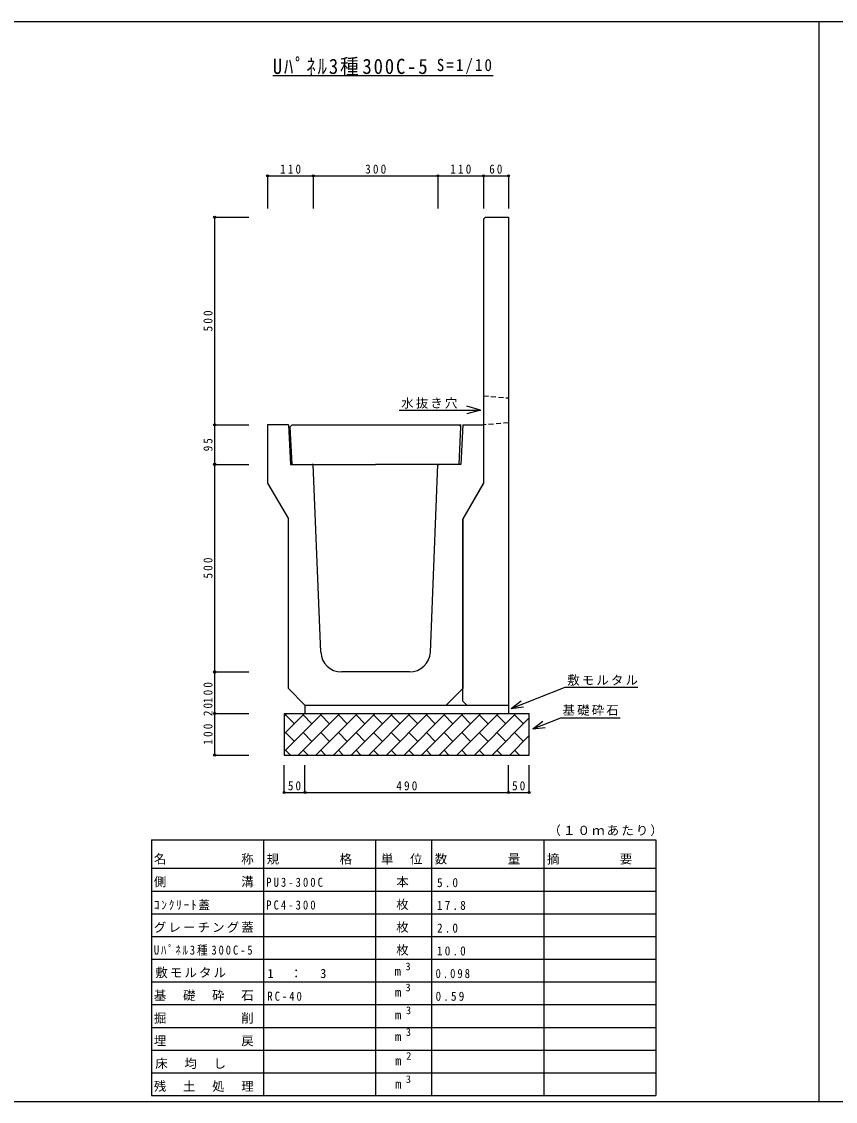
# Model space of a CAD drawing. Units: millimetres at full size, sheet at 1:10. Extents: x -3772 to 4228, y -1145 to 1455.
# Drawn here: x 308 to 2268, y -1145 to 1455 of the extents above; entities that cross this region are included whole.
import ezdxf
from ezdxf.enums import TextEntityAlignment as Align

# ---------------------------------------------------------------- set-up
doc = ezdxf.new("R2010")
doc.units = ezdxf.units.MM
doc.header["$LTSCALE"] = 10
doc.header["$PDMODE"] = 32
doc.header["$PDSIZE"] = 5
doc.linetypes.add('DASHED1', pattern=[1.8, 1.2, -0.6])
doc.layers.add('0-0_通り芯', color=3, linetype='Continuous')
doc.layers.add('0-3_建具', color=7, linetype='Continuous')
doc.styles.add('ＭＳ ゴシック', font='')
doc.styles.get('ＭＳ ゴシック').set_extended_font_data('MS Gothic')

msp = doc.modelspace()

# ---------------------------------------------------------------- linework, layer by layer
at = {"layer": '0-0_通り芯', "color": 2}
for p, q in [((2228.1, 1455.3), (2228.1, -1144.7)), ((228.1, -1144.7), (4228.1, -1144.7))]:
    msp.add_line(p, q, dxfattribs=at)
at = {"layer": '0-0_通り芯'}
for p, q in [((1425.6, 984.26), (1420.6, 979.26)), ((1420.6, 979.26), (1420.6, 344.26)), ((950.6, 484.26), (955.6, 389.26)), ((959.6, 484.26), (954.86, 479.26)), ((959.6, 389.26), (954.86, 479.26)), ((959.6, 484.26), (1366.6, 484.26)), ((1361.6, 484.26), (1366.34, 479.26)), ((1361.6, 389.26), (1366.34, 479.26)), ((1370.6, 484.26), (1365.6, 389.26)), ((1370.6, 484.26), (1420.6, 484.26)), ((955.6, 389.26), (1160.6, 389.26)), ((1365.6, 389.26), (1160.6, 389.26)), ((900.6, 344.26), (950.6, 257.66)), ((1420.6, 344.26), (1370.6, 257.66)), ((1420.6, 344.26), (1370.6, 257.66)), ((1370.6, 257.26), (1420.6, 344.26)), ((1370.6, 257.66), (1370.6, -150.74)), ((1370.6, -180.74), (1370.6, 257.26)), ((1242.56, -110.74), (1078.64, -110.74)), ((1330.6, -190.74), (1370.6, -150.74)), ((1370.6, -180.74), (1380.6, -190.74)), ((990.6, -190.74), (990.6, -210.74)), ((990.6, -190.74), (1475.6, -190.74)), ((1380.6, -190.74), (1480.6, -190.74)), ((1480.6, -190.74), (1480.6, -210.74)), ((940.6, -210.74), (940.6, -310.74)), ((940.6, -302.28), (1032.14, -210.74)), ((940.6, -259.86), (989.71, -210.74)), ((940.6, -217.43), (947.29, -210.74)), ((940.6, -210.74), (1530.6, -210.74)), ((965.04, -235.42), (943.83, -214.2)), ((974.57, -310.74), (1074.57, -210.74)), ((1007.47, -235.42), (986.25, -214.2)), ((1016.99, -310.74), (1116.99, -210.74)), ((1049.89, -235.42), (1028.68, -214.2)), ((1059.42, -310.74), (1159.42, -210.74)), ((1092.32, -235.42), (1071.11, -214.2)), ((1101.85, -310.74), (1201.85, -210.74)), ((1134.75, -235.42), (1113.53, -214.2)), ((1144.27, -310.74), (1244.27, -210.74)), ((1177.17, -235.42), (1155.96, -214.2)), ((1186.7, -310.74), (1286.7, -210.74)), ((1219.6, -235.42), (1198.38, -214.2)), ((1229.13, -310.74), (1329.13, -210.74)), ((1262.02, -235.42), (1240.81, -214.2)), ((1271.55, -310.74), (1371.55, -210.74)), ((1304.45, -235.42), (1283.24, -214.2)), ((1313.98, -310.74), (1413.98, -210.74)), ((1346.88, -235.42), (1325.66, -214.2)), ((1356.4, -310.74), (1456.4, -210.74)), ((1389.3, -235.42), (1368.09, -214.2)), ((1398.83, -310.74), (1498.83, -210.74)), ((1431.73, -235.42), (1410.52, -214.2)), ((1441.26, -310.74), (1530.6, -221.4)), ((1474.16, -235.42), (1452.94, -214.2)), ((1516.58, -235.42), (1495.37, -214.2)), ((1530.6, -310.74), (1530.6, -210.74)), ((965.04, -277.84), (943.83, -256.63)), ((1007.47, -277.84), (986.25, -256.63)), ((1049.89, -277.84), (1028.68, -256.63)), ((1092.32, -277.84), (1071.11, -256.63)), ((1134.75, -277.84), (1113.53, -256.63)), ((1177.17, -277.84), (1155.96, -256.63)), ((1219.6, -277.84), (1198.38, -256.63)), ((1262.02, -277.84), (1240.81, -256.63)), ((1304.45, -277.84), (1283.24, -256.63)), ((1346.88, -277.84), (1325.66, -256.63)), ((1389.3, -277.84), (1368.09, -256.63)), ((1431.73, -277.84), (1410.52, -256.63)), ((1474.16, -277.84), (1452.94, -256.63)), ((1516.58, -277.84), (1495.37, -256.63)), ((1483.68, -310.74), (1530.6, -263.83)), ((940.6, -310.74), (1530.6, -310.74)), ((955.51, -310.74), (943.83, -299.06)), ((997.94, -310.74), (986.25, -299.06)), ((1040.37, -310.74), (1028.68, -299.06)), ((1082.79, -310.74), (1071.11, -299.06)), ((1125.22, -310.74), (1113.53, -299.06)), ((1167.64, -310.74), (1155.96, -299.06)), ((1210.07, -310.74), (1198.38, -299.06)), ((1252.5, -310.74), (1240.81, -299.06)), ((1294.92, -310.74), (1283.24, -299.06)), ((1337.35, -310.74), (1325.66, -299.06)), ((1379.78, -310.74), (1368.09, -299.06)), ((1422.2, -310.74), (1410.52, -299.06)), ((1464.63, -310.74), (1452.94, -299.06)), ((1507.06, -310.74), (1495.37, -299.06))]:
    msp.add_line(p, q, dxfattribs=at)
at = {"layer": '0-0_通り芯', "linetype": 'DASHED1'}
for p, q in [((1420.6, 554.26), (1480.6, 549.26)), ((1480.6, 489.26), (1420.6, 484.26))]:
    msp.add_line(p, q, dxfattribs=at)
at = {"layer": '0-0_通り芯', "color": 2}
msp.add_lwpolyline([(-3771.9, 1455.3), (4228.1, 1455.3), (4228.1, -1144.7)], dxfattribs=at)
at = {"layer": '0-0_通り芯'}
for points in [[(1425.6, 984.26), (1480.6, 984.26), (1480.6, -190.74)], [(950.6, 484.26), (900.6, 484.26), (900.6, 344.26)], [(1028.68, -62.74), (1010.6, 389.26), (1007.63, 389.26)], [(1292.52, -62.74), (1310.6, 389.26), (1313.57, 389.26)], [(990.6, -190.74), (950.6, -150.74), (950.6, 257.66)]]:
    msp.add_lwpolyline(points, dxfattribs=at)
for centre, start, end in [((1078.64, -60.74), 182.2906, 270), ((1242.56, -60.74), 270, 357.70938)]:
    msp.add_arc(centre, 50, start, end, dxfattribs=at)
at = {"layer": '0-3_建具'}
for p, q in [((913.1, 1325.3), (1443.77, 1325.3)), ((900.6, 1083.92), (1010.6, 1083.92)), ((900.6, 1083.92), (900.6, 1004.92)), ((1010.6, 1083.92), (1010.6, 1004.92)), ((1010.6, 1083.92), (1310.6, 1083.92)), ((1310.6, 1083.92), (1310.6, 1004.92)), ((1310.6, 1083.92), (1420.6, 1083.92)), ((1420.6, 1083.92), (1420.6, 1004.92)), ((1420.6, 1083.92), (1480.6, 1083.92)), ((1480.6, 1083.92), (1480.6, 1004.92)), ((773.18, 484.26), (773.18, 984.26)), ((773.18, 984.26), (855.38, 984.26)), ((1413.47, 519.75), (1380.55, 510.57)), ((773.18, 389.26), (773.18, 484.26)), ((773.18, 484.26), (855.38, 484.26)), ((773.18, -110.74), (773.18, 389.26)), ((773.18, 389.26), (855.38, 389.26)), ((773.18, -210.74), (773.18, -110.74)), ((773.18, -110.74), (855.38, -110.74)), ((1487.09, -198.28), (1616.99, -147.37)), ((1616.99, -147.37), (1792.17, -147.37)), ((1487.09, -198.28), (1511.23, -180.48)), ((1487.09, -198.28), (1516.9, -194.94)), ((773.18, -310.74), (773.18, -210.74)), ((773.18, -210.74), (855.38, -210.74)), ((1539.42, -247.32), (1606.73, -221.02)), ((1539.42, -247.32), (1563.58, -229.54)), ((1606.73, -221.02), (1749.76, -221.02)), ((1539.42, -247.32), (1569.23, -244)), ((773.18, -310.74), (855.38, -310.74)), ((940.6, -401.02), (940.6, -335.12)), ((990.6, -401.02), (990.6, -335.12)), ((1480.6, -401.02), (1480.6, -335.12)), ((1530.6, -401.02), (1530.6, -335.12)), ((940.6, -401.02), (990.6, -401.02)), ((990.6, -401.02), (1480.6, -401.02)), ((1480.6, -401.02), (1530.6, -401.02)), ((620.6, -514.98), (1835.6, -514.98)), ((620.6, -514.98), (620.6, -1130.58)), ((890.6, -514.98), (890.6, -1130.58)), ((1160.6, -514.98), (1160.6, -1130.58)), ((1295.6, -514.98), (1295.6, -1130.58)), ((1565.6, -514.98), (1565.6, -1130.58)), ((1835.6, -514.98), (1835.6, -1130.58)), ((620.6, -583.38), (1835.6, -583.38)), ((620.6, -638.1), (1835.6, -638.1)), ((620.6, -692.82), (1835.6, -692.82)), ((620.6, -747.54), (1835.6, -747.54)), ((620.6, -802.54), (1835.6, -802.54)), ((620.6, -856.98), (1835.6, -856.98)), ((620.6, -911.7), (1835.6, -911.7)), ((620.6, -966.42), (1835.6, -966.42)), ((620.6, -1021.14), (1835.6, -1021.14)), ((620.6, -1075.86), (1835.6, -1075.86)), ((620.6, -1130.58), (1835.6, -1130.58)), ((706.1, -1130.58), (1615.1, -1130.58))]:
    msp.add_line(p, q, dxfattribs=at)
msp.add_lwpolyline([(1217.16, 519.75), (1413.47, 519.75), (1380.55, 528.93)], dxfattribs=at)
for p in [(900.6, 1083.92), (1010.6, 1083.92), (1310.6, 1083.92), (1420.6, 1083.92), (1480.6, 1083.92), (773.18, 984.26), (773.18, 484.26), (773.18, 389.26), (773.18, -110.74), (773.18, -210.74), (773.18, -310.74), (940.6, -401.02), (990.6, -401.02), (1480.6, -401.02), (1530.6, -401.02)]:
    msp.add_point(p, dxfattribs=at)

# ---------------------------------------------------------------- texts
at = {"layer": '0-3_建具', "style": 'ＭＳ ゴシック'}
for p in [(1206.52, -848.72), (1207.42, -899.34), (1207.42, -954.06), (1207.42, -1006.04), (1207.51, -1064.18), (1207.69, -1120.27)]:
    msp.add_text('m', height=21.99, dxfattribs=at).set_placement(p, align=Align.BOTTOM_LEFT)
at = {"layer": '0-3_建具', "color": 4, "style": 'ＭＳ ゴシック'}
for s, p in [('3', (1232.62, -834.36)), ('3', (1232.62, -884.98)), ('3', (1233.79, -940.04)), ('3', (1233.52, -992.3)), ('2', (1234.42, -1049.82)), ('3', (1233.52, -1105.91))]:
    msp.add_text(s, height=18.33, dxfattribs=at).set_placement(p, align=Align.BOTTOM_LEFT)
at = {"layer": '0-3_建具', "color": 3, "insert": (913.1, 1325.3), "char_height": 36.66, "attachment_point": 7, "style": 'ＭＳ ゴシック'}
msp.add_mtext('\\T1.2;\\W0.9;Uﾊﾟﾈﾙ3種300C-5', dxfattribs=at)
at = {"layer": '0-3_建具', "attachment_point": 7, "style": 'ＭＳ ゴシック'}
for s, insert, char_height in [('\\T1.28;\\W0.9;S=1/10', (1308.04, 1328.99), 29.33), ('\\T1.38;\\W0.9;110', (930.6, 1088.92), 21.99), ('\\T1.38;\\W0.9;300', (1135.6, 1088.92), 21.99), ('\\T1.38;\\W0.9;110', (1340.6, 1088.92), 21.99), ('\\T1.36;\\W0.9;60', (1434.35, 1088.92), 21.99), ('\\T1.17;水抜き穴', (1222.38, 523.31), 21.99), ('\\T1.17;敷モルタル', (1622.21, -143.8), 21.99), ('\\T1.17;基礎砕石', (1610.9, -216.06), 21.99), ('\\T1.36;\\W0.9;50', (949.35, -396.02), 21.99), ('\\T1.38;\\W0.9;490', (1210.6, -396.02), 21.99), ('\\T1.36;\\W0.9;50', (1489.35, -396.02), 21.99), ('\\T1.17;（１０ｍあたり）', (1576.85, -506.04), 21.99), ('\\T1.17;名\u3000\u3000\u3000\u3000\u3000称', (626.6, -574.44), 21.99), ('\\T1.17;規\u3000\u3000\u3000\u3000格', (898.35, -574.44), 21.99), ('\\T1.17;単\u3000位', (1173.6, -574.44), 21.99), ('\\T1.17;数\u3000\u3000\u3000\u3000量', (1303.35, -574.44), 21.99), ('\\T1.17;摘\u3000\u3000\u3000\u3000要', (1573.35, -574.44), 21.99), ('\\T1.17;側\u3000\u3000\u3000\u3000\u3000溝', (626.6, -629.16), 21.99), ('\\T1.39;\\W0.85;PU3-300C', (897.35, -628.37), 21.99), ('\\T1.17;\u3000本', (1175.35, -629.16), 21.99), ('\\T1.38;\\W0.9;5.0', (1308.6, -629.16), 21.99), ('\\T1.33;\\W0.9;ｺﾝｸﾘｰﾄ蓋', (626.6, -683.88), 21.99), ('\\T1.39;\\W0.85;PC4-300', (897.35, -683.09), 21.99), ('\\T1.17;\u3000枚', (1175.35, -683.88), 21.99), ('\\T1.38;\\W0.9;17.8', (1308.6, -683.88), 21.99), ('\\T1.17;グレーチング蓋', (626.6, -738.6), 21.99), ('\\T1.17;\u3000枚', (1175.35, -738.6), 21.99), ('\\T1.38;\\W0.9;2.0', (1308.6, -738.6), 21.99), ('\\T1.36;\\W0.85;Uﾊﾟﾈﾙ3種300C-5', (626.6, -793.6), 21.99), ('\\T1.17;\u3000枚', (1175.35, -793.6), 21.99), ('\\T1.38;\\W0.9;10.0', (1308.6, -793.6), 21.99), ('\\T1.17;敷モルタル', (630.1, -848.04), 21.99), ('\\T1.21;1\u3000：\u30003', (900.1, -848.04), 21.99), ('\\T1.38;\\W0.85;0.098', (1305.1, -848.04), 21.99), ('\\T1.17;基\u3000礎\u3000砕\u3000石', (626.6, -902.76), 21.99), ('\\T1.38;\\W0.85;RC-40', (900.1, -902.76), 21.99), ('\\T1.38;\\W0.9;0.59', (1305.1, -902.76), 21.99), ('\\T1.17;掘\u3000\u3000\u3000\u3000\u3000削', (626.6, -957.48), 21.99), ('\\T1.17;埋\u3000\u3000\u3000\u3000\u3000戻', (626.6, -1012.2), 21.99), ('\\T1.17;床\u3000均\u3000し', (630.1, -1066.92), 21.99), ('\\T1.17;残\u3000土\u3000処\u3000理', (626.6, -1121.64), 21.99)]:
    msp.add_mtext(s, dxfattribs=dict(at, insert=insert, char_height=char_height))
at = {"layer": '0-3_建具', "char_height": 21.99, "attachment_point": 7, "rotation": 90, "style": 'ＭＳ ゴシック'}
for s, insert in [('\\T1.38;\\W0.9;500', (768.18, 709.26)), ('\\T1.36;\\W0.9;95', (768.18, 420.51)), ('\\T1.38;\\W0.9;500', (768.18, 114.26)), ('\\T1.38;\\W0.9;100', (768.18, -185.74)), ('\\T1.36;\\W0.9;20', (768.18, -216.99)), ('\\T1.38;\\W0.9;100', (768.18, -285.74))]:
    msp.add_mtext(s, dxfattribs=dict(at, insert=insert))

doc.saveas('drawing.dxf')
